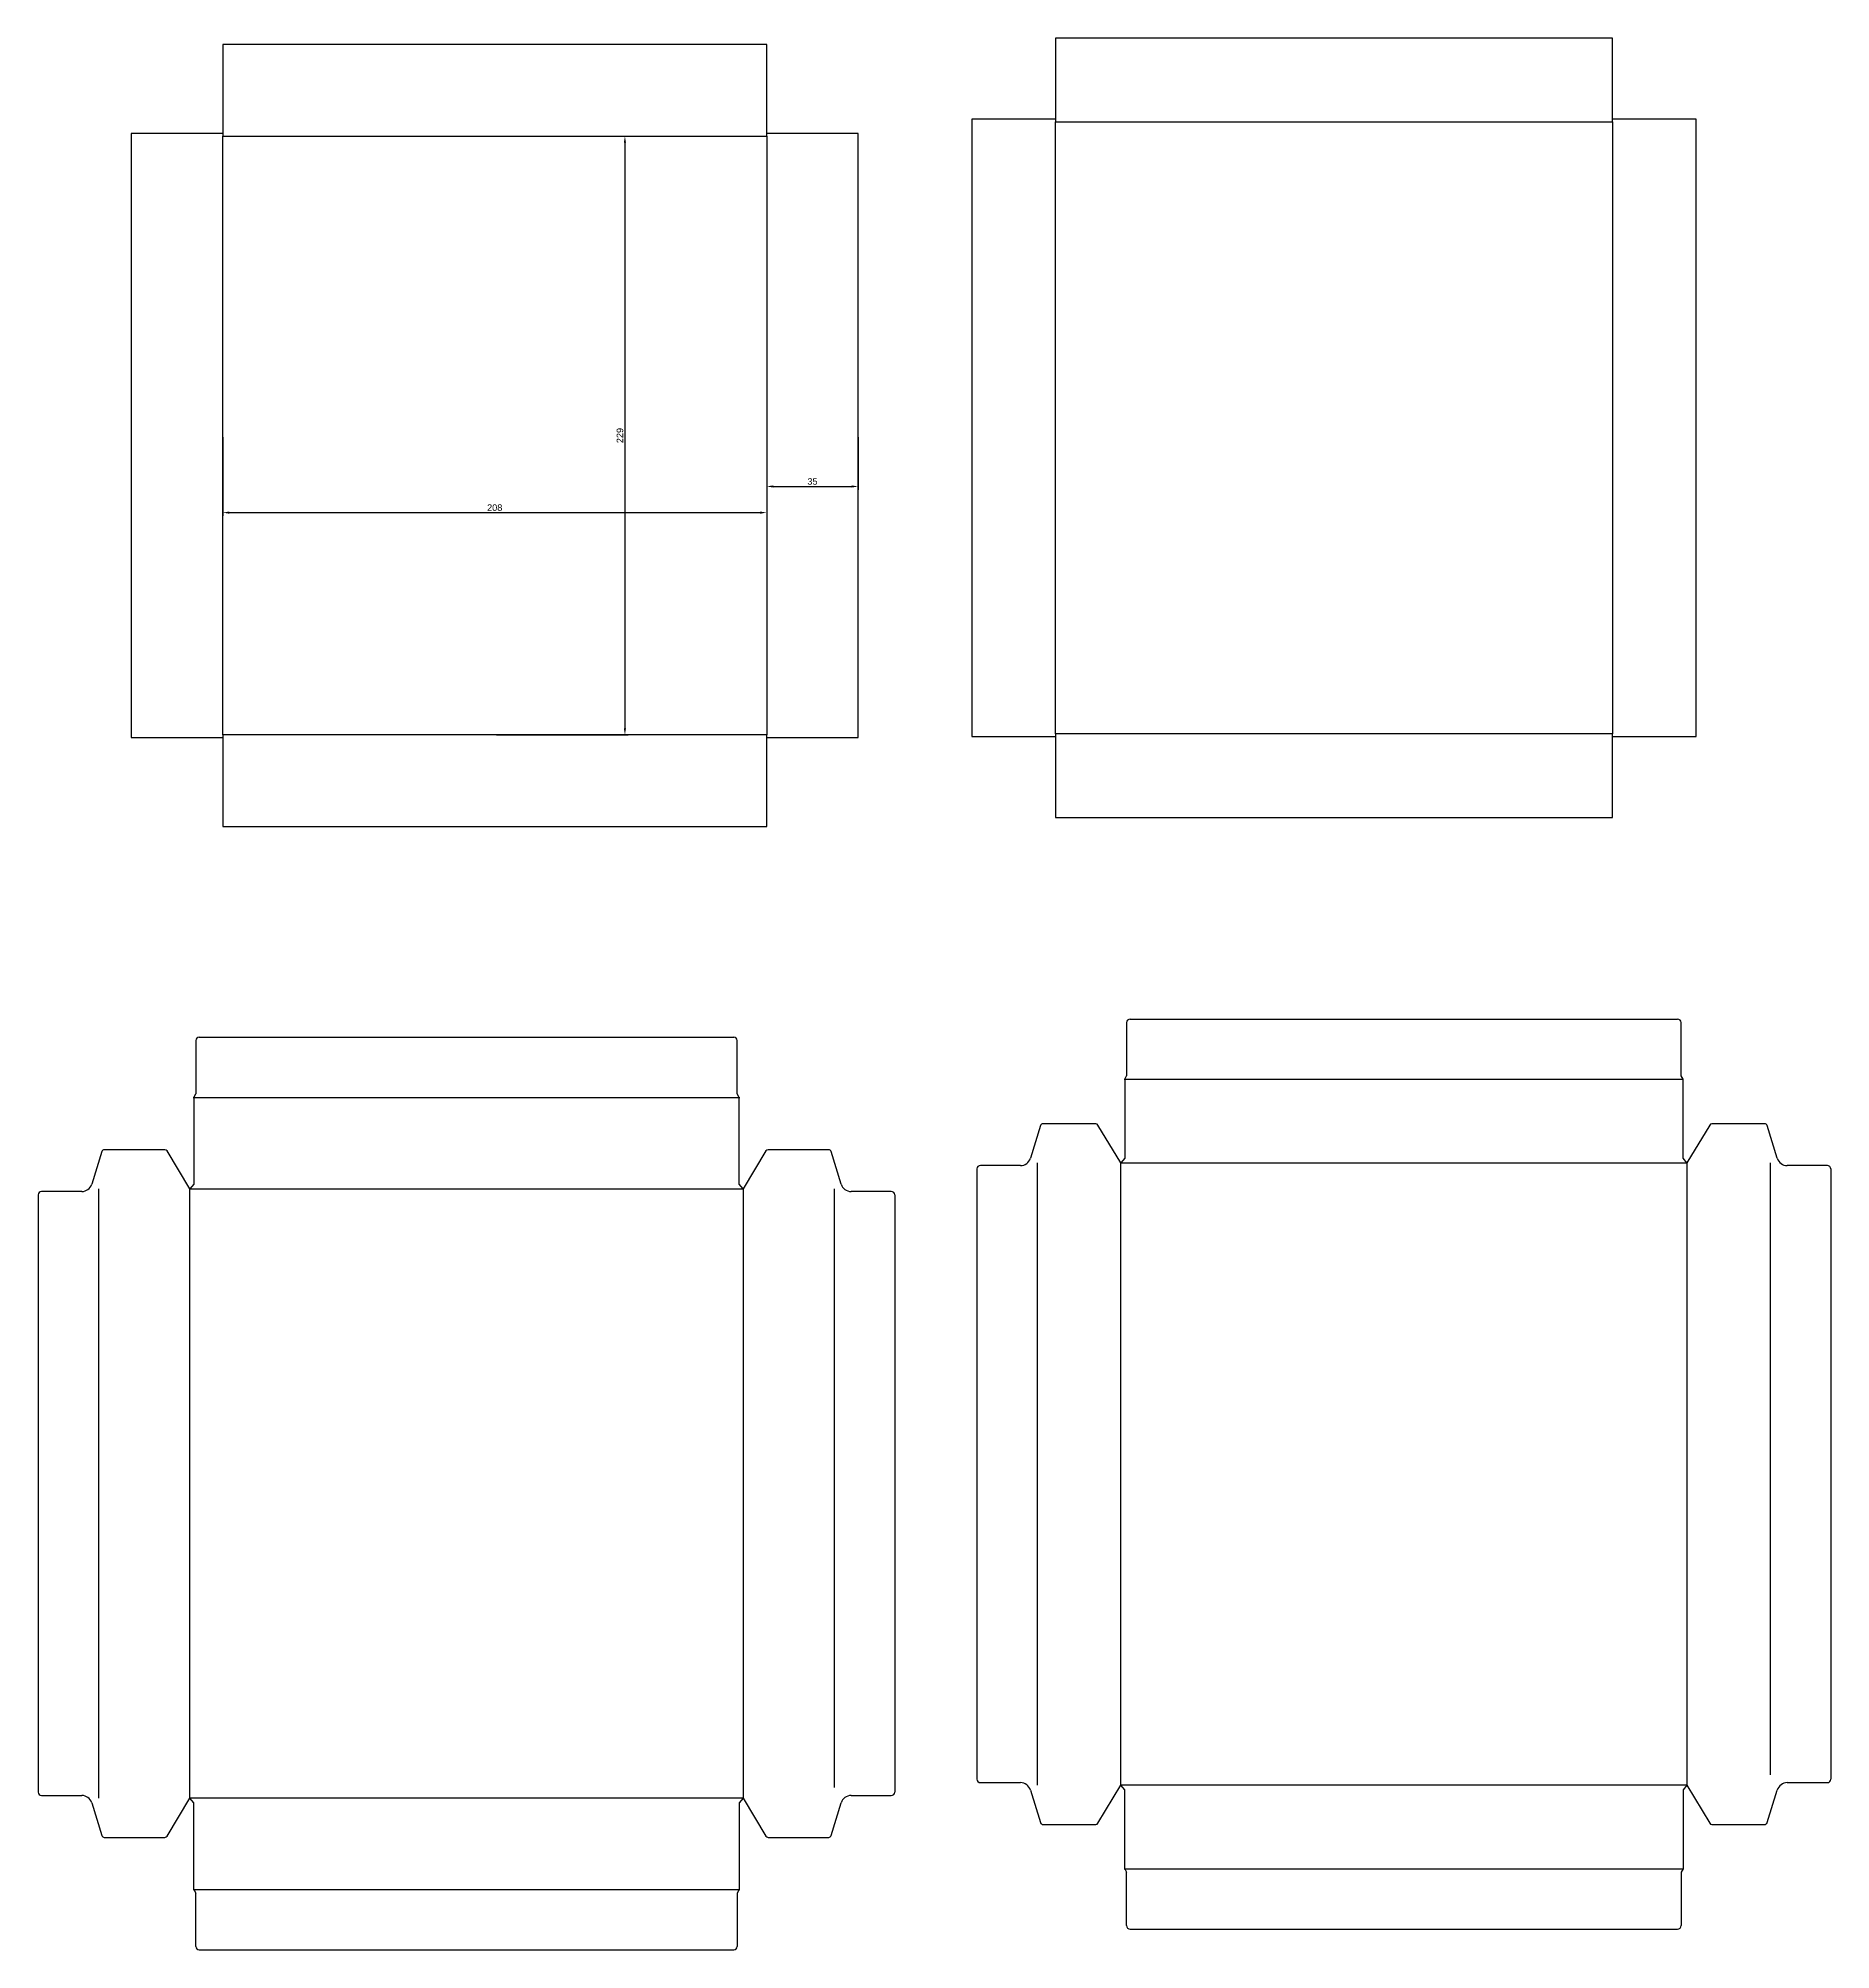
# Model space of a CAD drawing. Header units: millimetres. Extents: x 2327 to 3012, y 1306 to 2037.
import ezdxf

# ---------------------------------------------------------------- set-up
doc = ezdxf.new("R2010")
doc.units = ezdxf.units.MM
doc.layers.add('3_반칼', color=2, linetype='Continuous')
doc.layers.add('칼', color=5, linetype='Continuous')
doc.styles.get("Standard").update_dxf_attribs({"font": 'arial.ttf'})
doc.dimstyles.new('ISO-25', dxfattribs={"dimtxt": 2.5, "dimasz": 2.5, "dimexe": 1.25, "dimexo": 0.625, "dimtad": 1, "dimtxsty": 'Standard', "dimcen": 2.5, "dimadec": 0, "dimazin": 0, "dimtfac": 1, "dimtmove": 0, "dimatfit": 3, "dimfxl": 1, "dimarcsym": 0})

# ---------------------------------------------------------------- blocks, each defined once
blk = doc.blocks.new('*D5')
at = {"layer": 'DEFPOINTS', "color": 0, "lineweight": -2}
for p, q in [((2397.39, 1884.57), (2397.39, 1854.47)), ((2605.39, 1884.57), (2605.39, 1854.47)), ((2399.89, 1855.72), (2602.89, 1855.72))]:
    blk.add_line(p, q, dxfattribs=at)
at = {"layer": 'DEFPOINTS', "color": 0}
for p in [(2397.39, 1885.2), (2605.39, 1885.2), (2605.39, 1855.72)]:
    blk.add_point(p, dxfattribs=at)
for points in [[(2399.89, 1856.14), (2399.89, 1855.3), (2397.39, 1855.72)], [(2602.89, 1856.14), (2602.89, 1855.3), (2605.39, 1855.72)]]:
    blk.add_solid(points, dxfattribs=at)
at = {"layer": 'DEFPOINTS', "color": 0, "insert": (2501.39, 1857.62), "char_height": 2.5, "attachment_point": 5}
blk.add_mtext('208', dxfattribs=at)
blk = doc.blocks.new('*D6')
at = {"layer": 'DEFPOINTS', "color": 0, "lineweight": -2}
for p, q in [((2502.02, 1999.7), (2552.44, 1999.7)), ((2551.19, 1997.2), (2551.19, 1773.2)), ((2502.02, 1770.7), (2552.44, 1770.7))]:
    blk.add_line(p, q, dxfattribs=at)
at = {"layer": 'DEFPOINTS', "color": 0}
for p in [(2501.39, 1999.7), (2501.39, 1770.7), (2551.19, 1770.7)]:
    blk.add_point(p, dxfattribs=at)
for points in [[(2550.77, 1997.2), (2551.6, 1997.2), (2551.19, 1999.7)], [(2550.77, 1773.2), (2551.6, 1773.2), (2551.19, 1770.7)]]:
    blk.add_solid(points, dxfattribs=at)
at = {"layer": 'DEFPOINTS', "color": 0, "insert": (2549.29, 1885.2), "char_height": 2.5, "attachment_point": 5, "rotation": 90}
blk.add_mtext('229', dxfattribs=at)
blk = doc.blocks.new('*D7')
at = {"layer": 'DEFPOINTS', "color": 0, "lineweight": -2}
for p, q in [((2605.39, 1884.57), (2605.39, 1864.48)), ((2640.39, 1884.57), (2640.39, 1864.48)), ((2607.89, 1865.73), (2637.89, 1865.73))]:
    blk.add_line(p, q, dxfattribs=at)
at = {"layer": 'DEFPOINTS', "color": 0}
for p in [(2605.39, 1885.2), (2640.39, 1885.2), (2640.39, 1865.73)]:
    blk.add_point(p, dxfattribs=at)
for points in [[(2607.89, 1866.14), (2607.89, 1865.31), (2605.39, 1865.73)], [(2637.89, 1866.14), (2637.89, 1865.31), (2640.39, 1865.73)]]:
    blk.add_solid(points, dxfattribs=at)
at = {"layer": 'DEFPOINTS', "color": 0, "insert": (2622.89, 1867.63), "char_height": 2.5, "attachment_point": 5}
blk.add_mtext('35', dxfattribs=at)

msp = doc.modelspace()

# ---------------------------------------------------------------- linework, layer by layer
at = {"layer": '3_반칼'}
for p, q in [((2715.878, 1771.157), (2715.878, 2005.157)), ((2715.878, 2005.157), (2928.878, 2005.157)), ((2928.878, 2005.157), (2928.878, 1771.157)), ((2397.394, 1770.698), (2397.394, 1999.698)), ((2397.394, 1999.698), (2605.394, 1999.698)), ((2605.394, 1999.698), (2605.394, 1770.698)), ((2605.394, 1770.698), (2397.394, 1770.698)), ((2928.878, 1771.157), (2715.878, 1771.157))]:
    msp.add_line(p, q, dxfattribs=at)
at = {"layer": 'DEFPOINTS'}
for p, q in [((2742.043, 1638.998), (2956.043, 1638.998)), ((2386.09, 1632.079), (2595.09, 1632.079)), ((2708.793, 1606.998), (2708.793, 1368.998)), ((2740.793, 1606.998), (2957.293, 1606.998)), ((2740.793, 1368.998), (2740.793, 1606.998)), ((2957.293, 1606.998), (2957.293, 1368.998)), ((2989.293, 1372.998), (2989.293, 1606.998)), ((2349.84, 1597.079), (2349.84, 1364.079)), ((2384.84, 1597.079), (2596.34, 1597.079)), ((2384.84, 1364.079), (2384.84, 1597.079)), ((2596.34, 1597.079), (2596.34, 1364.079)), ((2631.34, 1368.079), (2631.34, 1597.079)), ((2957.293, 1368.998), (2740.793, 1368.998)), ((2596.34, 1364.079), (2384.84, 1364.079)), ((2742.043, 1336.997), (2956.043, 1336.997)), ((2386.09, 1329.078), (2595.09, 1329.078))]:
    msp.add_line(p, q, dxfattribs=at)
at = {"layer": '칼'}
for p, q in [((2605.394, 2034.698), (2397.394, 2034.698)), ((2397.394, 2034.698), (2397.394, 1999.698)), ((2605.394, 1999.698), (2605.394, 2034.698)), ((2928.878, 2037.158), (2715.878, 2037.158)), ((2715.878, 2037.158), (2715.878, 2005.157)), ((2928.878, 2005.157), (2928.878, 2037.158)), ((2715.878, 2006.157), (2683.878, 2006.157)), ((2683.878, 2006.157), (2683.878, 1770.157)), ((2960.878, 2006.157), (2928.878, 2006.157)), ((2960.878, 1770.157), (2960.878, 2006.157)), ((2397.394, 2000.698), (2362.394, 2000.698)), ((2362.394, 2000.698), (2362.394, 1769.698)), ((2640.394, 2000.698), (2605.394, 2000.698)), ((2640.394, 1769.698), (2640.394, 2000.698)), ((2362.394, 1769.698), (2397.394, 1769.698)), ((2397.394, 1770.698), (2397.394, 1735.698)), ((2605.394, 1735.698), (2605.394, 1770.698)), ((2605.394, 1769.698), (2640.394, 1769.698)), ((2683.878, 1770.157), (2715.878, 1770.157)), ((2715.878, 1771.157), (2715.878, 1739.157)), ((2928.878, 1739.157), (2928.878, 1771.157)), ((2928.878, 1770.157), (2960.878, 1770.157)), ((2397.394, 1735.698), (2605.394, 1735.698)), ((2715.878, 1739.157), (2928.878, 1739.157)), ((2743.043, 1660.697), (2743.043, 1640.298)), ((2744.343, 1661.997), (2953.743, 1661.997)), ((2955.043, 1640.298), (2955.043, 1660.697)), ((2387.09, 1653.778), (2387.09, 1633.379)), ((2388.39, 1655.078), (2592.79, 1655.078)), ((2594.09, 1633.379), (2594.09, 1653.778)), ((2742.293, 1638.998), (2743.043, 1640.298)), ((2742.293, 1638.998), (2742.293, 1608.803)), ((2955.793, 1638.998), (2955.043, 1640.298)), ((2955.793, 1608.803), (2955.793, 1638.998)), ((2386.34, 1632.079), (2387.09, 1633.379)), ((2386.34, 1632.079), (2386.34, 1598.884)), ((2594.84, 1632.079), (2594.09, 1633.379)), ((2594.84, 1598.884), (2594.84, 1632.079)), ((2710.077, 1621.29), (2706.267, 1608.828)), ((2731.227, 1621.998), (2711.033, 1621.998)), ((2740.793, 1606.998), (2732.084, 1621.512)), ((2966.002, 1621.512), (2957.293, 1606.998)), ((2987.053, 1621.998), (2966.859, 1621.998)), ((2991.819, 1608.828), (2988.009, 1621.29)), ((2351.124, 1611.371), (2347.314, 1598.909)), ((2375.274, 1612.079), (2352.08, 1612.079)), ((2384.84, 1597.079), (2376.131, 1611.593)), ((2605.049, 1611.593), (2596.34, 1597.079)), ((2629.1, 1612.079), (2605.906, 1612.079)), ((2633.866, 1598.909), (2630.056, 1611.371)), ((2742.293, 1608.803), (2740.793, 1606.998)), ((2957.293, 1606.998), (2955.793, 1608.803)), ((2685.793, 1604.697), (2685.793, 1371.298)), ((2702.442, 1605.997), (2687.093, 1605.997)), ((3010.993, 1605.998), (2995.645, 1605.997)), ((3012.293, 1604.698), (3012.293, 1371.298)), ((2326.84, 1594.778), (2326.84, 1366.379)), ((2343.489, 1596.078), (2328.14, 1596.078)), ((2386.34, 1598.884), (2384.84, 1597.079)), ((2596.34, 1597.079), (2594.84, 1598.884)), ((2653.04, 1596.079), (2637.692, 1596.079)), ((2654.34, 1594.779), (2654.34, 1366.379)), ((2687.093, 1369.998), (2702.442, 1369.998)), ((2706.267, 1367.167), (2710.077, 1354.705)), ((2732.084, 1354.483), (2740.793, 1368.998)), ((2742.293, 1367.193), (2740.793, 1368.998)), ((2742.293, 1336.997), (2742.293, 1367.193)), ((2957.293, 1368.998), (2955.793, 1367.193)), ((2955.793, 1367.193), (2955.793, 1336.997)), ((2957.293, 1368.998), (2966.002, 1354.483)), ((2988.009, 1354.705), (2991.819, 1367.167)), ((2995.644, 1369.998), (3010.993, 1369.998)), ((2328.14, 1365.079), (2343.489, 1365.079)), ((2347.314, 1362.249), (2351.124, 1349.786)), ((2376.131, 1349.564), (2384.84, 1364.079)), ((2386.34, 1362.274), (2384.84, 1364.079)), ((2386.34, 1329.078), (2386.34, 1362.274)), ((2596.34, 1364.079), (2594.84, 1362.274)), ((2594.84, 1362.274), (2594.84, 1329.078)), ((2596.34, 1364.079), (2605.049, 1349.564)), ((2630.056, 1349.786), (2633.866, 1362.249)), ((2637.691, 1365.079), (2653.04, 1365.079)), ((2711.033, 1353.998), (2731.227, 1353.998)), ((2966.859, 1353.998), (2987.053, 1353.998)), ((2352.08, 1349.079), (2375.274, 1349.079)), ((2605.906, 1349.079), (2629.1, 1349.079)), ((2742.293, 1336.997), (2743.043, 1335.698)), ((2743.043, 1315.298), (2743.043, 1335.698)), ((2955.793, 1336.997), (2955.043, 1335.698)), ((2955.043, 1335.698), (2955.043, 1315.298)), ((2386.34, 1329.078), (2387.09, 1327.779)), ((2387.09, 1307.379), (2387.09, 1327.779)), ((2594.84, 1329.078), (2594.09, 1327.779)), ((2594.09, 1327.779), (2594.09, 1307.379)), ((2744.343, 1313.998), (2953.743, 1313.998)), ((2388.39, 1306.079), (2592.79, 1306.079))]:
    msp.add_line(p, q, dxfattribs=at)
for centre, radius, start, end in [((2744.343, 1660.697), 1.3, 90, 180), ((2953.743, 1660.697), 1.3, 0, 90), ((2388.39, 1653.778), 1.3, 90, 180), ((2592.79, 1653.778), 1.3, 0, 90), ((2711.033, 1620.998), 1, 90, 163), ((2731.227, 1620.998), 1, 30.963757, 90), ((2966.859, 1620.998), 1, 90, 149.036243), ((2987.053, 1620.998), 1, 17, 90), ((2352.08, 1611.079), 1, 90, 163), ((2375.274, 1611.079), 1, 30.963757, 90), ((2605.906, 1611.079), 1, 90, 149.036243), ((2629.1, 1611.079), 1, 17, 90), ((2702.442, 1609.997), 4, 270, 343), ((2995.644, 1609.997), 4, 197, 270.002629), ((2687.093, 1604.697), 1.3, 90, 180), ((3010.993, 1604.698), 1.3, 0, 90.001789), ((2328.14, 1594.778), 1.3, 90, 180), ((2343.489, 1600.078), 4, 270, 343), ((2637.691, 1600.079), 4, 197, 270.002629), ((2653.04, 1594.779), 1.3, 0, 90.001789), ((2687.093, 1371.298), 1.3, 180, 270), ((2702.442, 1365.998), 4, 17, 90), ((2995.644, 1365.998), 4, 90, 163), ((3010.993, 1371.298), 1.3, 270, 0), ((2328.14, 1366.379), 1.3, 180, 270), ((2343.489, 1361.079), 4, 17, 90), ((2637.691, 1361.079), 4, 90, 163), ((2653.04, 1366.379), 1.3, 270, 0), ((2711.033, 1354.998), 1, 197, 270), ((2731.227, 1354.998), 1, 270, 329.036243), ((2966.859, 1354.998), 1, 210.963757, 270), ((2987.053, 1354.998), 1, 270, 343), ((2352.08, 1350.079), 1, 197, 270), ((2375.274, 1350.079), 1, 270, 329.036243), ((2605.906, 1350.079), 1, 210.963757, 270), ((2629.1, 1350.079), 1, 270, 343), ((2744.343, 1315.298), 1.3, 180, 270), ((2953.743, 1315.298), 1.3, 270, 0), ((2388.39, 1307.379), 1.3, 180, 270), ((2592.79, 1307.379), 1.3, 270, 0)]:
    msp.add_arc(centre, radius, start, end, dxfattribs=at)

# ---------------------------------------------------------------- dimensions: what is measured, and where the dimension line sits
at = {"layer": 'DEFPOINTS'}
dim = msp.add_linear_dim(base=(2551.186, 1770.698), p1=(2501.394, 1999.698), p2=(2501.394, 1770.698), angle=90, dimstyle='ISO-25', dxfattribs=at)
dim.commit()
dim.dimension.update_dxf_attribs({"geometry": '*D6', "text_midpoint": (2549.285, 1885.198)})
for base, p1, p2, picture, middle in [((2605.394, 1855.72), (2397.394, 1885.198), (2605.394, 1885.198), '*D5', (2501.394, 1857.622)), ((2640.394, 1865.726), (2605.394, 1885.198), (2640.394, 1885.198), '*D7', (2622.894, 1867.629))]:
    dim = msp.add_linear_dim(base=base, p1=p1, p2=p2, dimstyle='ISO-25', dxfattribs=at)
    dim.commit()
    dim.dimension.update_dxf_attribs({"geometry": picture, "text_midpoint": middle})

doc.saveas('drawing.dxf')
